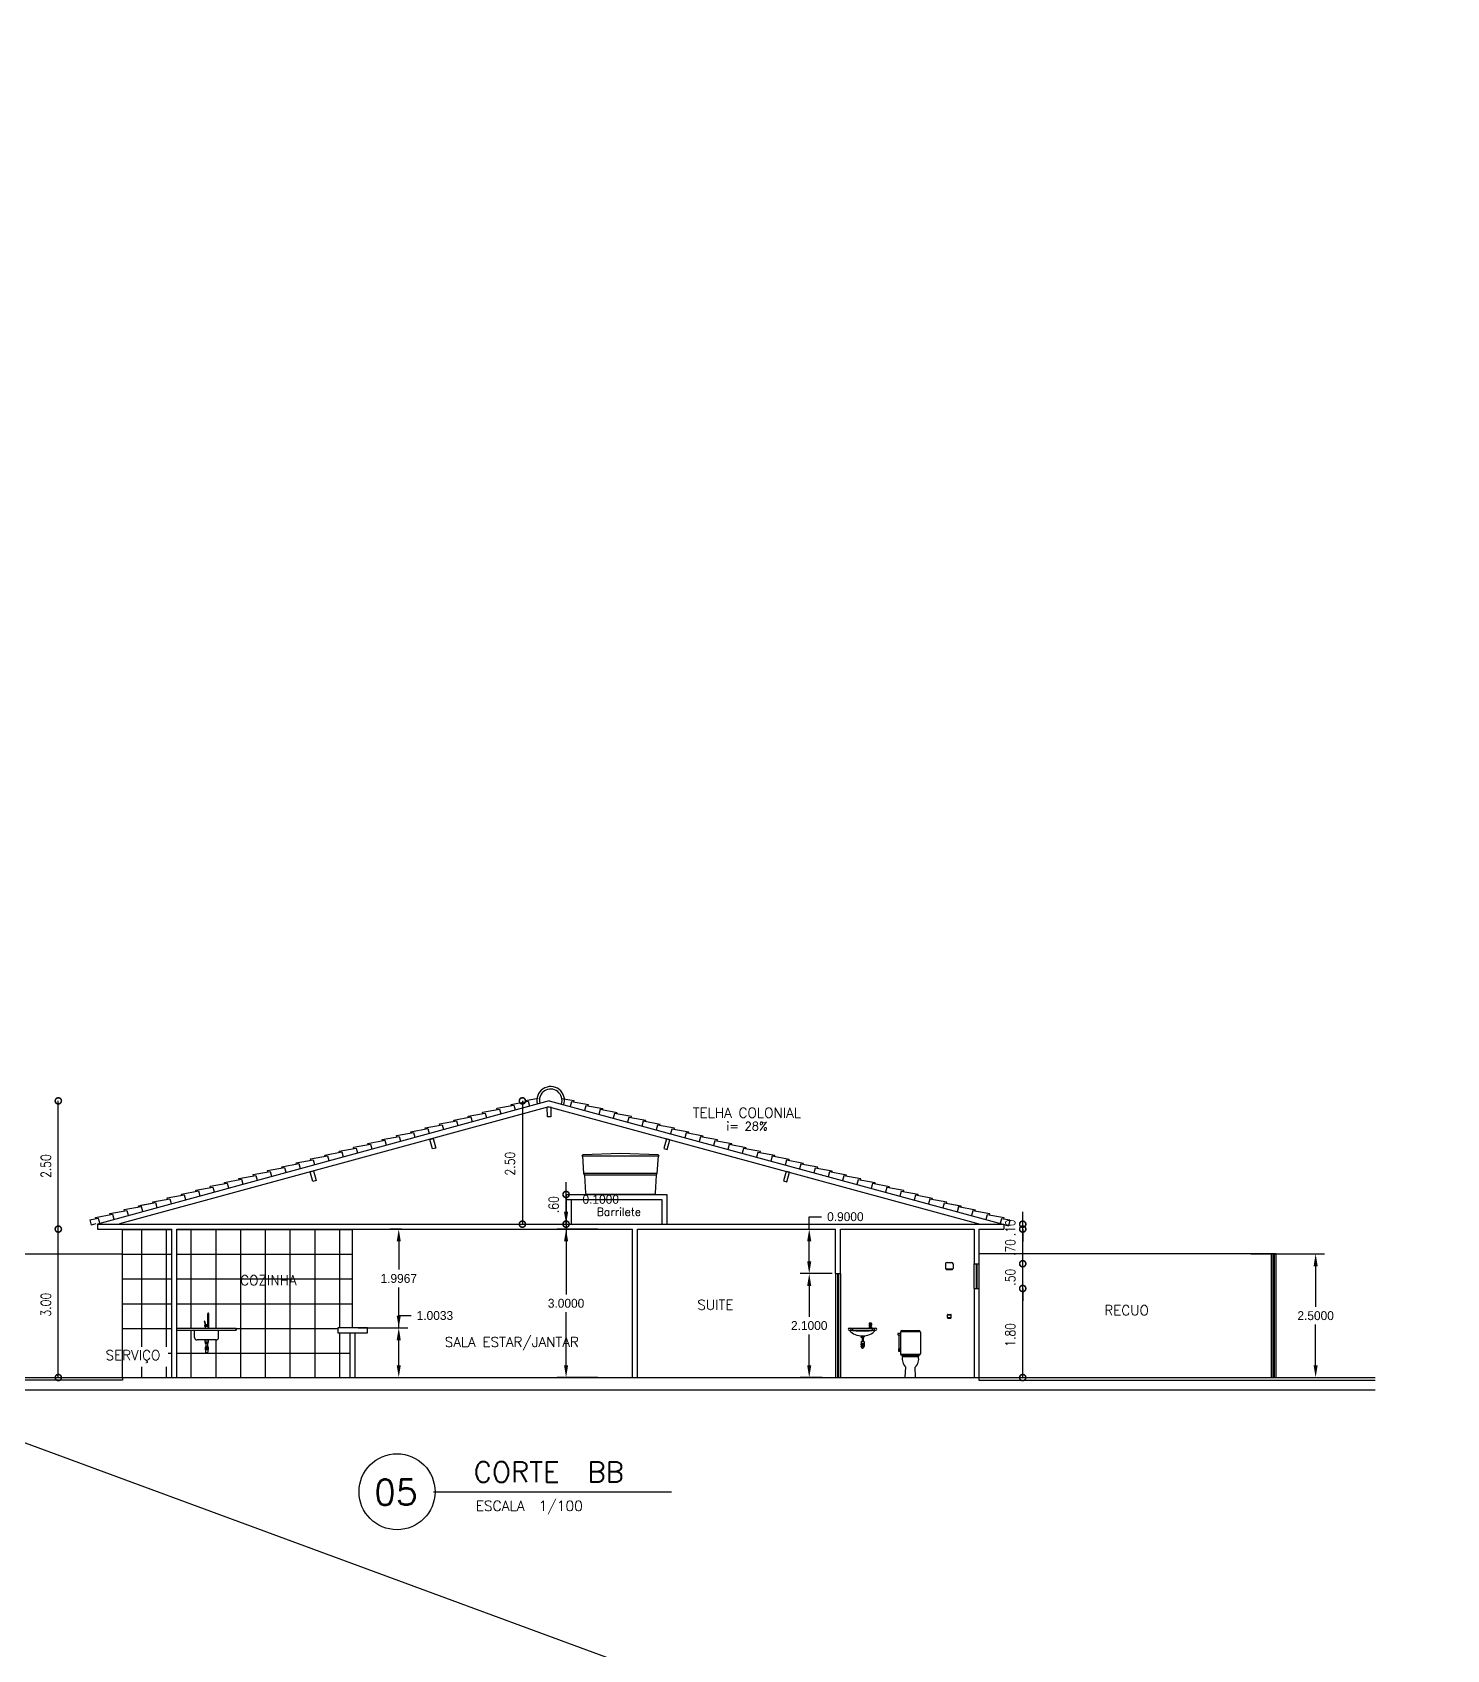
# Model space of a CAD drawing. Extents: x 1223 to 2114, y 507 to 973.
# Drawn here: x 1668.88 to 1697.44, y 701.78 to 734.46 of the extents above; entities that cross this region are included whole.
import ezdxf

# ---------------------------------------------------------------- set-up
doc = ezdxf.new("R2010")
doc.units = 0
doc.header["$MEASUREMENT"] = 0
doc.layers.get('0').update_dxf_attribs({"linetype": 'CONTINUOUS'})
doc.layers.get('DEFPOINTS').update_dxf_attribs({"linetype": 'CONTINUOUS'})
for name, color, linetype in [('BANHO_COZINHA', 7, 'CONTINUOUS'), ('CAIXA_DAGUA', 4, 'CONTINUOUS'), ('FORMATO', 4, 'CONTINUOUS'), ('JANELAS', 8, 'CONTINUOUS'), ('JANELAS_INTERNO', 2, 'CONTINUOUS'), ('PAREDE', 2, 'CONTINUOUS'), ('PAREDES', 2, 'CONTINUOUS'), ('PILARES', 5, 'CONTINUOUS'), ('REBAIXO', 8, 'CONTINUOUS')]:
    doc.layers.add(name, color=color, linetype=linetype)
doc.styles.add('PADRAO_TXT', font='romans.shx')
doc.styles.add('REG80', font='romans.shx', dxfattribs={"width": 0.8, "height": 0.2})
doc.styles.add('ROMANS', font='romans', dxfattribs={"height": 0.1})
doc.dimstyles.get("Standard").update_dxf_attribs({"dimtxt": 0.18, "dimasz": 0.18, "dimexe": 0.18, "dimexo": 0.0625, "dimgap": 0.09, "dimtad": 0, "dimtih": 1, "dimtoh": 1, "dimdec": 4, "dimzin": 0, "dimdsep": 46, "dimtxsty": 'Standard', "dimcen": 0.09, "dimadec": 0, "dimazin": 0, "dimtfac": 1, "dimtdec": 4, "dimtofl": 0, "dimtmove": 0, "dimatfit": 3, "dimfxl": 0, "dimtolj": 1, "dimtzin": 0, "dimarcsym": 0})

# ---------------------------------------------------------------- blocks, each defined once
blk = doc.blocks.new('CUBA1F')
at = {"layer": 'BANHO_COZINHA'}
for p, q in [((-0.243, 0.8), (0.242, 0.8)), ((-0.243, 0.65), (-0.243, 0.8)), ((0.242, 0.65), (0.242, 0.8)), ((0.192, 0.6), (-0.193, 0.6)), ((0.14, 0.6), (-0.14, 0.6)), ((0.14, 0.6), (-0.14, 0.6)), ((0.032, 0.6), (-0.033, 0.6)), ((0.032, 0.595), (-0.033, 0.595)), ((0.032, 0.555), (-0.033, 0.555)), ((0.03, 0.452), (-0.03, 0.452)), ((0.03, 0.439), (-0.03, 0.439)), ((0.03, 0.431), (-0.03, 0.431)), ((0.03, 0.419), (-0.03, 0.419)), ((0.03, 0.41), (-0.03, 0.41)), ((0.03, 0.397), (-0.03, 0.397)), ((0.027, 0.545), (-0.027, 0.545)), ((0.027, 0.525), (-0.027, 0.525)), ((0.025, 0.47), (-0.025, 0.47))]:
    blk.add_line(p, q, dxfattribs=at)
for points in [[(-0.033, 0.6), (-0.033, 0.555)], [(-0.03, 0.452), (-0.03, 0.439)], [(-0.03, 0.431), (-0.03, 0.419)], [(-0.03, 0.41), (-0.03, 0.397)], [(-0.027, 0.545), (-0.027, 0.525)], [(-0.025, 0.555), (-0.025, 0.545)], [(-0.025, 0.47), (-0.025, 0.452)], [(-0.025, 0.439), (-0.025, 0.431)], [(-0.025, 0.419), (-0.025, 0.41)], [(-0.025, 0.397), (-0.025, 0.355)], [(-0.018, 0.525), (-0.018, 0.47)], [(0.018, 0.525), (0.018, 0.47)], [(0.025, 0.555), (0.025, 0.545)], [(0.025, 0.47), (0.025, 0.452)], [(0.025, 0.439), (0.025, 0.431)], [(0.025, 0.419), (0.025, 0.41)], [(0.025, 0.397), (0.025, 0.355)], [(0.027, 0.545), (0.027, 0.525)], [(0.03, 0.452), (0.03, 0.439)], [(0.03, 0.431), (0.03, 0.419)], [(0.03, 0.41), (0.03, 0.397)], [(0.032, 0.6), (0.032, 0.555)]]:
    blk.add_lwpolyline(points, dxfattribs=at)
for centre, radius, start, end in [((-0.193, 0.65), 0.05, 180, 270), ((0, 0.381), 0.0362, 226.3972, 313.6028), ((0.192, 0.65), 0.05, 270, 0)]:
    blk.add_arc(centre, radius, start, end, dxfattribs=at)
blk = doc.blocks.new('CXC1000L')
at = {"layer": 'CAIXA_DAGUA'}
for p, q in [((0.737, 0.425), (-0.737, 0.425)), ((0.722, 0.39), (-0.722, 0.39))]:
    blk.add_line(p, q, dxfattribs=at)
blk.add_lwpolyline([(-0.76, 0.8), (-0.78, 0.78), (0.78, 0.78), (0.76, 0.8), (0, 0.83)], close=True, dxfattribs=at)
blk.add_lwpolyline([(0.76, 0.78), (0.737, 0.425), (0.722, 0.39), (0.7, 0.027, -0.395965), (0.671, 0), (-0.671, 0, -0.395965), (-0.7, 0.027), (-0.722, 0.39), (-0.737, 0.425), (-0.76, 0.78)], format="xyb", dxfattribs=at)
blk = doc.blocks.new('VASOCXF')
at = {"layer": 'BANHO_COZINHA'}
for p, q in [((-0.195, 0.892), (-0.248, 0.892)), ((-0.248, 0.892), (-0.248, 0.862)), ((-0.248, 0.862), (-0.195, 0.862)), ((-0.223, 0.58), (-0.223, 0.862)), ((-0.195, 0.92), (-0.195, 0.48)), ((-0.193, 0.93), (0.203, 0.93)), ((-0.165, 0.95), (0.175, 0.95)), ((0.205, 0.92), (0.205, 0.48)), ((-0.195, 0.475), (0.205, 0.475)), ((-0.165, 0.45), (-0.156, 0.45)), ((-0.156, 0.45), (0.166, 0.45)), ((-0.156, 0.428), (0.166, 0.428)), ((0.166, 0.45), (0.175, 0.45)), ((-0.099, 0.01), (-0.09, 0.21)), ((-0.089, 0), (0.1, 0)), ((0.11, 0.01), (0.1, 0.21))]:
    blk.add_line(p, q, dxfattribs=at)
blk.add_lwpolyline([(-0.206, 0.58), (-0.239, 0.58), (-0.239, 0.535), (-0.206, 0.535)], close=True, dxfattribs=at)
for centre, radius, start, end in [((-0.165, 0.92), 0.03, 90, 180), ((0.175, 0.92), 0.03, 0, 90), ((-0.165, 0.48), 0.03, 180, 270), ((-0.155, 0.439), 0.0111, 95.7268, 264.2732), ((0.07, 0.377), 0.231, 167.3181, 226.3748), ((-0.059, 0.377), 0.231, 313.6252, 12.6819), ((0.165, 0.439), 0.0111, 275.7268, 84.2732), ((0.175, 0.48), 0.03, 270, 0), ((-0.089, 0.01), 0.01, 177.2737, 270), ((0.1, 0.01), 0.01, 270, 2.7263)]:
    blk.add_arc(centre, radius, start, end, dxfattribs=at)
blk = doc.blocks.new('CHUVF')
at = {"layer": 'BANHO_COZINHA'}
for p, q in [((-0.076, 2.23), (-0.076, 2.138)), ((-0.066, 2.119), (-0.073, 2.131)), ((-0.066, 2.128), (0.066, 2.128)), ((-0.066, 2.119), (0.066, 2.119)), ((-0.046, 2.26), (0.046, 2.26)), ((0.066, 2.119), (0.073, 2.131)), ((0.076, 2.23), (0.076, 2.138)), ((-0.039, 1.145), (-0.039, 1.197)), ((-0.039, 1.197), (0.039, 1.197)), ((-0.039, 1.145), (0.039, 1.145)), ((-0.029, 1.207), (0.029, 1.207)), ((-0.029, 1.135), (0.029, 1.135)), ((0.039, 1.145), (0.039, 1.197))]:
    blk.add_line(p, q, dxfattribs=at)
for centre, radius, start, end in [((-0.046, 2.23), 0.03, 90, 180), ((-0.066, 2.138), 0.01, 180, 270), ((0.046, 2.23), 0.03, 0, 90), ((0.066, 2.138), 0.01, 270, 0), ((-0.029, 1.197), 0.01, 90, 180), ((-0.029, 1.145), 0.01, 180, 270), ((0.029, 1.197), 0.01, 0, 90), ((0.029, 1.145), 0.01, 270, 360)]:
    blk.add_arc(centre, radius, start, end, dxfattribs=at)
blk = doc.blocks.new('LAVAT2F')
at = {"layer": 'BANHO_COZINHA'}
for p, q in [((-0.266, 0.8), (0.266, 0.8)), ((-0.266, 0.756), (0.266, 0.756)), ((-0.235, 0.8), (-0.235, 0.756)), ((-0.198, 0.8), (-0.198, 0.756)), ((0.136, 0.891), (0.136, 0.857)), ((0.186, 0.886), (0.136, 0.886)), ((0.186, 0.884), (0.136, 0.884)), ((0.136, 0.822), (0.136, 0.806)), ((0.186, 0.806), (0.136, 0.806)), ((0.143, 0.821), (0.154, 0.877)), ((0.179, 0.821), (0.143, 0.821)), ((0.177, 0.9), (0.145, 0.9)), ((0.148, 0.848), (0.145, 0.848)), ((0.145, 0.831), (0.145, 0.831)), ((0.15, 0.8), (0.15, 0.806)), ((0.154, 0.877), (0.167, 0.877)), ((0.179, 0.821), (0.167, 0.877)), ((0.17, 0.8), (0.17, 0.806)), ((0.177, 0.848), (0.173, 0.848)), ((0.177, 0.831), (0.177, 0.831)), ((0.186, 0.891), (0.186, 0.857)), ((0.186, 0.822), (0.186, 0.806)), ((0.198, 0.8), (0.198, 0.756)), ((0.235, 0.8), (0.235, 0.756)), ((-0.034, 0.641), (-0.034, 0.621)), ((-0.034, 0.624), (0.038, 0.624)), ((-0.034, 0.621), (-0.014, 0.601)), ((-0.034, 0.621), (0.038, 0.621)), ((-0.03, 0.491), (0.034, 0.491)), ((-0.03, 0.491), (-0.03, 0.486)), ((-0.03, 0.486), (0.034, 0.486)), ((-0.03, 0.479), (0.034, 0.479)), ((-0.03, 0.479), (-0.03, 0.474)), ((-0.03, 0.474), (0.034, 0.474)), ((-0.03, 0.466), (0.034, 0.466)), ((-0.03, 0.466), (-0.03, 0.461)), ((-0.03, 0.461), (0.034, 0.461)), ((-0.03, 0.436), (0.034, 0.436)), ((-0.03, 0.436), (-0.03, 0.431)), ((-0.03, 0.431), (0.034, 0.431)), ((-0.028, 0.531), (0.032, 0.531)), ((-0.028, 0.531), (-0.028, 0.491)), ((-0.028, 0.486), (-0.028, 0.479)), ((-0.028, 0.474), (-0.028, 0.466)), ((-0.028, 0.461), (-0.028, 0.436)), ((-0.028, 0.431), (-0.028, 0.426)), ((-0.023, 0.621), (0.027, 0.621)), ((-0.014, 0.601), (0.018, 0.601)), ((-0.008, 0.601), (-0.008, 0.531)), ((0.012, 0.601), (0.012, 0.531)), ((0.018, 0.601), (0.038, 0.621)), ((0.032, 0.531), (0.032, 0.491)), ((0.032, 0.486), (0.032, 0.479)), ((0.032, 0.474), (0.032, 0.466)), ((0.032, 0.461), (0.032, 0.436)), ((0.032, 0.431), (0.032, 0.426)), ((0.034, 0.491), (0.034, 0.486)), ((0.034, 0.479), (0.034, 0.474)), ((0.034, 0.466), (0.034, 0.461)), ((0.034, 0.436), (0.034, 0.431)), ((0.038, 0.641), (0.038, 0.621))]:
    blk.add_line(p, q, dxfattribs=at)
for centre, radius, start, end in [((-0.266, 0.778), 0.0221, 90, 270), ((0, 1.005), 0.365, 223.0946, 316.9054), ((0, 3.752), 3.009, 264.9215, 275.0785), ((0.145, 0.891), 0.009, 90, 180), ((0.145, 0.857), 0.009, 180, 270), ((0.145, 0.822), 0.009, 90, 180), ((0.161, 0.873), 0.00817, 32.9909, 147.0091), ((0.177, 0.891), 0.009, 0, 90), ((0.177, 0.857), 0.009, 270, 0), ((0.177, 0.822), 0.009, 0, 90), ((0.266, 0.778), 0.0221, 270, 90), ((0.002, 0.426), 0.03, 180, 0)]:
    blk.add_arc(centre, radius, start, end, dxfattribs=at)
blk = doc.blocks.new('*X210')
at = {"color": 0}
for p, q in [((1671.697, 710.263), (1670.697, 710.263)), ((1671.088, 707.896), (1671.088, 710.277)), ((1671.588, 707.896), (1671.588, 710.277)), ((1675.347, 710.263), (1671.797, 710.263)), ((1672.088, 708.277), (1672.088, 710.277)), ((1672.588, 708.277), (1672.588, 710.277)), ((1673.088, 707.277), (1673.088, 710.277)), ((1673.588, 707.277), (1673.588, 710.277)), ((1674.088, 707.277), (1674.088, 710.277)), ((1674.588, 707.277), (1674.588, 710.277)), ((1675.088, 708.28), (1675.088, 710.277)), ((1671.697, 709.763), (1670.697, 709.763)), ((1675.347, 709.763), (1671.797, 709.763)), ((1671.697, 709.263), (1670.697, 709.263)), ((1675.347, 709.263), (1671.797, 709.263)), ((1671.697, 708.763), (1670.697, 708.763)), ((1675.347, 708.763), (1671.797, 708.763)), ((1671.697, 708.263), (1670.697, 708.263)), ((1672.088, 707.277), (1672.088, 708.238)), ((1675.047, 708.263), (1672.997, 708.263)), ((1672.588, 707.277), (1672.588, 708.038)), ((1675.088, 707.277), (1675.088, 708.18)), ((1671.697, 707.763), (1671.624, 707.763)), ((1675.297, 707.763), (1671.797, 707.763)), ((1671.088, 707.277), (1671.088, 707.496)), ((1671.588, 707.277), (1671.588, 707.496))]:
    blk.add_line(p, q, dxfattribs=at)
blk = doc.blocks.new('*D599')
at = {"layer": 'DEFPOINTS', "color": 0, "transparency": 16777216}
for p in [(1693.425, 709.777), (1694.796, 709.777), (1693.425, 707.277)]:
    blk.add_point(p, dxfattribs=at)
at = {"layer": 'PAREDE', "color": 0, "lineweight": -2, "transparency": 16777216}
for p, q in [((1693.488, 709.777), (1694.976, 709.777)), ((1693.488, 707.277), (1694.976, 707.277))]:
    blk.add_line(p, q, dxfattribs=at)
at = {"layer": 'PAREDE', "color": 7, "lineweight": -2, "transparency": 16777216}
for p, q in [((1694.796, 709.527), (1694.796, 708.707)), ((1694.796, 707.527), (1694.796, 708.347))]:
    blk.add_line(p, q, dxfattribs=at)
at = {"layer": 'PAREDE', "color": 7, "transparency": 16777216}
for points in [[(1694.755, 709.527), (1694.838, 709.527), (1694.796, 709.777)], [(1694.755, 707.527), (1694.838, 707.527), (1694.796, 707.277)]]:
    blk.add_solid(points, dxfattribs=at)
at = {"layer": 'PAREDE', "color": 0, "transparency": 16777216, "insert": (1694.796, 708.527), "char_height": 0.18, "attachment_point": 5}
blk.add_mtext('\\A1;2.5000', dxfattribs=at)
blk = doc.blocks.new('*D600')
at = {"layer": 'DEFPOINTS', "color": 0, "transparency": 16777216}
for p in [(1684.568, 709.377), (1685.097, 709.377), (1684.895, 707.277)]:
    blk.add_point(p, dxfattribs=at)
at = {"layer": 'PAREDE', "color": 0, "lineweight": -2, "transparency": 16777216}
for p, q in [((1685.034, 709.377), (1684.388, 709.377)), ((1684.832, 707.277), (1684.388, 707.277))]:
    blk.add_line(p, q, dxfattribs=at)
at = {"layer": 'PAREDE', "color": 7, "lineweight": -2, "transparency": 16777216}
for p, q in [((1684.568, 709.127), (1684.568, 708.507)), ((1684.568, 707.527), (1684.568, 708.147))]:
    blk.add_line(p, q, dxfattribs=at)
at = {"layer": 'PAREDE', "color": 7, "transparency": 16777216}
for points in [[(1684.526, 709.127), (1684.61, 709.127), (1684.568, 709.377)], [(1684.526, 707.527), (1684.61, 707.527), (1684.568, 707.277)]]:
    blk.add_solid(points, dxfattribs=at)
at = {"layer": 'PAREDE', "color": 0, "transparency": 16777216, "insert": (1684.568, 708.327), "char_height": 0.18, "attachment_point": 5}
blk.add_mtext('\\A1;2.1000', dxfattribs=at)
blk = doc.blocks.new('*D601')
at = {"layer": 'DEFPOINTS', "color": 0, "transparency": 16777216}
for p in [(1684.358, 710.277), (1684.568, 710.277), (1685.097, 709.377)]:
    blk.add_point(p, dxfattribs=at)
at = {"layer": 'PAREDE', "color": 7, "lineweight": -2, "transparency": 16777216}
for p, q in [((1684.568, 710.277), (1684.568, 710.527)), ((1684.568, 710.527), (1684.818, 710.527)), ((1684.568, 709.627), (1684.568, 710.027))]:
    blk.add_line(p, q, dxfattribs=at)
at = {"layer": 'PAREDE', "color": 0, "lineweight": -2, "transparency": 16777216}
for p, q in [((1684.42, 710.277), (1684.748, 710.277)), ((1685.034, 709.377), (1684.388, 709.377))]:
    blk.add_line(p, q, dxfattribs=at)
at = {"layer": 'PAREDE', "color": 7, "transparency": 16777216}
for points in [[(1684.526, 710.027), (1684.61, 710.027), (1684.568, 710.277)], [(1684.526, 709.627), (1684.61, 709.627), (1684.568, 709.377)]]:
    blk.add_solid(points, dxfattribs=at)
at = {"layer": 'PAREDE', "color": 0, "transparency": 16777216, "insert": (1685.298, 710.527), "char_height": 0.18, "attachment_point": 5}
blk.add_mtext('\\A1;0.9000', dxfattribs=at)
blk = doc.blocks.new('*D602')
at = {"layer": 'DEFPOINTS', "color": 0, "transparency": 16777216}
for p in [(1679.657, 710.277), (1680.363, 710.277), (1680.363, 707.277)]:
    blk.add_point(p, dxfattribs=at)
at = {"layer": 'PAREDE', "color": 0, "lineweight": -2, "transparency": 16777216}
for p, q in [((1680.301, 710.277), (1679.477, 710.277)), ((1680.301, 707.277), (1679.477, 707.277))]:
    blk.add_line(p, q, dxfattribs=at)
at = {"layer": 'PAREDE', "color": 7, "lineweight": -2, "transparency": 16777216}
for p, q in [((1679.657, 710.027), (1679.657, 708.957)), ((1679.657, 707.527), (1679.657, 708.597))]:
    blk.add_line(p, q, dxfattribs=at)
at = {"layer": 'PAREDE', "color": 7, "transparency": 16777216}
for points in [[(1679.616, 710.027), (1679.699, 710.027), (1679.657, 710.277)], [(1679.616, 707.527), (1679.699, 707.527), (1679.657, 707.277)]]:
    blk.add_solid(points, dxfattribs=at)
at = {"layer": 'PAREDE', "color": 0, "transparency": 16777216, "insert": (1679.657, 708.777), "char_height": 0.18, "attachment_point": 5}
blk.add_mtext('\\A1;3.0000', dxfattribs=at)
blk = doc.blocks.new('*D603')
at = {"layer": 'DEFPOINTS', "color": 0, "transparency": 16777216}
for p in [(1679.114, 710.377), (1679.657, 710.377), (1680.363, 710.277)]:
    blk.add_point(p, dxfattribs=at)
at = {"layer": 'PAREDE', "color": 7, "lineweight": -2, "transparency": 16777216}
for p, q in [((1679.657, 710.627), (1679.657, 710.877)), ((1679.657, 710.877), (1679.907, 710.877)), ((1679.657, 710.027), (1679.657, 709.777))]:
    blk.add_line(p, q, dxfattribs=at)
at = {"layer": 'PAREDE', "color": 0, "lineweight": -2, "transparency": 16777216}
for p, q in [((1679.176, 710.377), (1679.837, 710.377)), ((1680.301, 710.277), (1679.477, 710.277))]:
    blk.add_line(p, q, dxfattribs=at)
at = {"layer": 'PAREDE', "color": 7, "transparency": 16777216}
for points in [[(1679.616, 710.627), (1679.699, 710.627), (1679.657, 710.377)], [(1679.616, 710.027), (1679.699, 710.027), (1679.657, 710.277)]]:
    blk.add_solid(points, dxfattribs=at)
at = {"layer": 'PAREDE', "color": 0, "transparency": 16777216, "insert": (1680.357, 710.877), "char_height": 0.18, "attachment_point": 5}
blk.add_mtext('\\A1;0.1000', dxfattribs=at)
blk = doc.blocks.new('_DOTSMALL')
at = {"color": 0, "linetype": 'ByBlock', "const_width": 0.5}
blk.add_lwpolyline([(-0.0625, 0, 1), (0.0625, 0, 1)], format="xyb", close=True, dxfattribs=at)
blk = doc.blocks.new('*U211')
at = {"color": 3, "style": 'REG80', "width": 0.8}
blk.add_text('.60', height=0.2, rotation=90, dxfattribs=at).set_placement((1679.507, 710.6))
blk = doc.blocks.new('*D604')
at = {"layer": 'DEFPOINTS', "color": 0, "transparency": 16777216}
for p in [(1675.397, 708.28), (1676.278, 708.28), (1675.397, 707.277)]:
    blk.add_point(p, dxfattribs=at)
at = {"layer": 'PAREDE', "color": 0, "lineweight": -2, "transparency": 16777216}
for p, q in [((1675.459, 708.28), (1676.458, 708.28)), ((1675.459, 707.277), (1676.458, 707.277))]:
    blk.add_line(p, q, dxfattribs=at)
at = {"layer": 'PAREDE', "color": 7, "lineweight": -2, "transparency": 16777216}
for p, q in [((1676.278, 708.28), (1676.278, 708.53)), ((1676.278, 708.53), (1676.528, 708.53)), ((1676.278, 707.527), (1676.278, 708.03))]:
    blk.add_line(p, q, dxfattribs=at)
at = {"layer": 'PAREDE', "color": 7, "transparency": 16777216}
for points in [[(1676.236, 708.03), (1676.319, 708.03), (1676.278, 708.28)], [(1676.236, 707.527), (1676.319, 707.527), (1676.278, 707.277)]]:
    blk.add_solid(points, dxfattribs=at)
at = {"layer": 'PAREDE', "color": 0, "transparency": 16777216, "insert": (1677.008, 708.53), "char_height": 0.18, "attachment_point": 5}
blk.add_mtext('\\A1;1.0033', dxfattribs=at)
blk = doc.blocks.new('*D605')
at = {"layer": 'DEFPOINTS', "color": 0, "transparency": 16777216}
for p in [(1676.278, 710.277), (1676.397, 710.277), (1675.397, 708.28)]:
    blk.add_point(p, dxfattribs=at)
at = {"layer": 'PAREDE', "color": 0, "lineweight": -2, "transparency": 16777216}
for p, q in [((1676.334, 710.277), (1676.098, 710.277)), ((1675.459, 708.28), (1676.458, 708.28))]:
    blk.add_line(p, q, dxfattribs=at)
at = {"layer": 'PAREDE', "color": 7, "lineweight": -2, "transparency": 16777216}
for p, q in [((1676.278, 710.027), (1676.278, 709.459)), ((1676.278, 708.53), (1676.278, 709.099))]:
    blk.add_line(p, q, dxfattribs=at)
at = {"layer": 'PAREDE', "color": 7, "transparency": 16777216}
for points in [[(1676.236, 710.027), (1676.319, 710.027), (1676.278, 710.277)], [(1676.236, 708.53), (1676.319, 708.53), (1676.278, 708.28)]]:
    blk.add_solid(points, dxfattribs=at)
at = {"layer": 'PAREDE', "color": 0, "transparency": 16777216, "insert": (1676.278, 709.279), "char_height": 0.18, "attachment_point": 5}
blk.add_mtext('\\A1;1.9967', dxfattribs=at)
blk = doc.blocks.new('*U75')
at = {"color": 3, "style": 'REG80', "width": 0.8}
blk.add_text('3.00', height=0.2, rotation=90, dxfattribs=at).set_placement((1669.252, 708.51))
blk = doc.blocks.new('*D74')
at = {"transparency": 16777216}
blk.add_line((1669.402, 707.277), (1669.402, 710.277), dxfattribs=at)
at = {"layer": 'DEFPOINTS', "color": 0, "transparency": 16777216}
for p in [(1669.402, 710.277), (1671.697, 710.277), (1671.697, 707.277)]:
    blk.add_point(p, dxfattribs=at)
at = {"transparency": 16777216, "xscale": 0.25, "yscale": 0.25, "zscale": 0.25}
for p, rotation in [((1669.402, 710.277), 90), ((1669.402, 707.277), 270)]:
    blk.add_blockref('_DOTSMALL', p, dxfattribs=dict(at, rotation=rotation))
at = {"layer": 'PILARES', "transparency": 16777216}
blk.add_blockref('*U75', (0, 0), dxfattribs=at)
blk = doc.blocks.new('*U81')
at = {"color": 3, "style": 'REG80', "width": 0.8}
blk.add_text('1.80', height=0.2, rotation=90, dxfattribs=at).set_placement((1688.73, 707.899))
blk = doc.blocks.new('*D80')
at = {"transparency": 16777216}
blk.add_line((1688.88, 707.277), (1688.88, 709.077), dxfattribs=at)
at = {"layer": 'DEFPOINTS', "color": 0, "transparency": 16777216}
for p in [(1687.997, 709.077), (1688.88, 709.077), (1687.997, 707.277)]:
    blk.add_point(p, dxfattribs=at)
at = {"transparency": 16777216, "xscale": 0.25, "yscale": 0.25, "zscale": 0.25}
for p, rotation in [((1688.88, 709.077), 90), ((1688.88, 707.277), 270)]:
    blk.add_blockref('_DOTSMALL', p, dxfattribs=dict(at, rotation=rotation))
at = {"layer": 'PILARES', "transparency": 16777216}
blk.add_blockref('*U81', (0, 0), dxfattribs=at)
blk = doc.blocks.new('*U83')
at = {"color": 3, "style": 'REG80', "width": 0.8}
blk.add_text('.50', height=0.2, rotation=90, dxfattribs=at).set_placement((1688.73, 709.133))
blk = doc.blocks.new('*D82')
at = {"transparency": 16777216}
for p, q in [((1688.88, 709.577), (1688.88, 709.827)), ((1688.88, 709.077), (1688.88, 709.577)), ((1688.88, 709.077), (1688.88, 708.827))]:
    blk.add_line(p, q, dxfattribs=at)
at = {"layer": 'DEFPOINTS', "color": 0, "transparency": 16777216}
for p in [(1687.997, 709.577), (1688.88, 709.577), (1687.997, 709.077)]:
    blk.add_point(p, dxfattribs=at)
at = {"transparency": 16777216, "xscale": 0.25, "yscale": 0.25, "zscale": 0.25}
for p, rotation in [((1688.88, 709.577), 270), ((1688.88, 709.077), 90)]:
    blk.add_blockref('_DOTSMALL', p, dxfattribs=dict(at, rotation=rotation))
at = {"layer": 'PILARES', "transparency": 16777216}
blk.add_blockref('*U83', (0, 0), dxfattribs=at)
blk = doc.blocks.new('*U85')
at = {"color": 3, "style": 'REG80', "width": 0.8}
blk.add_text('.70', height=0.2, rotation=90, dxfattribs=at).set_placement((1688.73, 709.733))
blk = doc.blocks.new('*D84')
at = {"transparency": 16777216}
blk.add_line((1688.88, 709.577), (1688.88, 710.277), dxfattribs=at)
at = {"layer": 'DEFPOINTS', "color": 0, "transparency": 16777216}
for p in [(1687.997, 710.277), (1688.88, 710.277), (1687.997, 709.577)]:
    blk.add_point(p, dxfattribs=at)
at = {"transparency": 16777216, "xscale": 0.25, "yscale": 0.25, "zscale": 0.25}
for p, rotation in [((1688.88, 710.277), 90), ((1688.88, 709.577), 270)]:
    blk.add_blockref('_DOTSMALL', p, dxfattribs=dict(at, rotation=rotation))
at = {"layer": 'PILARES', "transparency": 16777216}
blk.add_blockref('*U85', (0, 0), dxfattribs=at)
blk = doc.blocks.new('*U87')
at = {"color": 3, "style": 'REG80', "width": 0.8}
blk.add_text('.10', height=0.2, rotation=90, dxfattribs=at).set_placement((1688.73, 710.132))
blk = doc.blocks.new('*D86')
at = {"transparency": 16777216}
for p, q in [((1688.88, 710.376), (1688.88, 710.626)), ((1688.88, 710.277), (1688.88, 710.376)), ((1688.88, 710.277), (1688.88, 710.027))]:
    blk.add_line(p, q, dxfattribs=at)
at = {"layer": 'DEFPOINTS', "color": 0, "transparency": 16777216}
for p in [(1687.997, 710.277), (1688.023, 710.376), (1688.88, 710.376)]:
    blk.add_point(p, dxfattribs=at)
at = {"transparency": 16777216, "xscale": 0.25, "yscale": 0.25, "zscale": 0.25}
for p, rotation in [((1688.88, 710.376), 270), ((1688.88, 710.277), 90)]:
    blk.add_blockref('_DOTSMALL', p, dxfattribs=dict(at, rotation=rotation))
at = {"layer": 'PILARES', "transparency": 16777216}
blk.add_blockref('*U87', (0, 0), dxfattribs=at)

msp = doc.modelspace()

# ---------------------------------------------------------------- linework, layer by layer
msp.add_line((1669.40183, 710.2771), (1669.40183, 712.86844))
at = {"color": 7, "linetype": 'ByBlock'}
for p, q in [((1678.77493, 712.86844), (1678.77493, 710.3771)), ((1679.65728, 710.9771), (1679.65728, 711.2271)), ((1679.65728, 710.3771), (1679.65728, 710.9771)), ((1679.65728, 710.3771), (1679.65728, 710.1271))]:
    msp.add_line(p, q, dxfattribs=at)
at = {"layer": 'BANHO_COZINHA'}
for p, q in [((1672.41902, 708.33263), (1672.41902, 708.56735)), ((1672.42129, 708.51756), (1672.42129, 708.56735)), ((1672.43933, 708.51756), (1672.43933, 708.56735)), ((1672.44161, 708.2771), (1672.44161, 708.56735)), ((1671.79668, 708.2771), (1672.99668, 708.2771)), ((1671.79668, 708.23775), (1671.79668, 708.2771)), ((1671.79668, 708.23775), (1672.99668, 708.23775)), ((1672.37175, 708.33263), (1672.35344, 708.4096)), ((1672.38277, 708.33263), (1672.36387, 708.41208)), ((1672.41902, 708.51509), (1672.44161, 708.51509)), ((1672.42129, 708.51756), (1672.43933, 708.51756)), ((1672.99668, 708.23775), (1672.99668, 708.2771)), ((1672.99668, 708.2771), (1672.99668, 708.23775))]:
    msp.add_line(p, q, dxfattribs=at)
for points in [[(1672.43061, 708.30856), (1672.36215, 708.30856), (1672.36215, 708.33263), (1672.43061, 708.33263)], [(1672.43085, 708.30856), (1672.36239, 708.30856), (1672.36239, 708.33263), (1672.43085, 708.33263)], [(1672.41023, 708.33263), (1672.38252, 708.33263), (1672.38252, 708.34816), (1672.41023, 708.34816)], [(1672.41048, 708.33263), (1672.38277, 708.33263), (1672.38277, 708.34816), (1672.41048, 708.34816)]]:
    msp.add_lwpolyline(points, close=True, dxfattribs=at)
for points in [[(1672.42586, 708.2771), (1672.42586, 708.30856), (1672.36881, 708.30856), (1672.36881, 708.2771)], [(1672.4261, 708.2771), (1672.4261, 708.30856), (1672.36905, 708.30856), (1672.36905, 708.2771)]]:
    msp.add_lwpolyline(points, dxfattribs=at)
for centre, radius, start, end in [((1672.43032, 708.56735), 0.01129, 0, 180), ((1672.43032, 708.56735), 0.00883, 0, 180), ((1672.35865, 708.41084), 0.00536, 13.379466, 193.379466)]:
    msp.add_arc(centre, radius, start, end, dxfattribs=at)
at = {"layer": 'DEFPOINTS', "color": 0, "linetype": 'ByBlock'}
for p in [(1679.31496, 712.86844), (1679.65728, 710.9771), (1679.65728, 710.9771), (1681.59272, 710.8771), (1681.59272, 710.8771), (1681.69272, 710.9771), (1678.77493, 710.3771), (1679.11363, 710.3771), (1679.11363, 710.3771)]:
    msp.add_point(p, dxfattribs=at)
at = {"layer": 'FORMATO'}
for p, q in [((1693.99668, 709.7771), (1693.89668, 709.7771)), ((1693.89668, 709.7771), (1693.89668, 707.2771)), ((1693.93668, 707.2771), (1693.93668, 709.7771)), ((1693.95668, 709.7771), (1693.95668, 707.2771)), ((1693.99668, 707.2771), (1693.99668, 709.7771))]:
    msp.add_line(p, q, dxfattribs=at)
at = {"layer": 'JANELAS'}
for p, q in [((1670.69668, 707.2771), (1670.69668, 710.2771)), ((1665.38668, 709.7771), (1670.69668, 709.7771)), ((1693.89668, 709.7771), (1687.99668, 709.7771)), ((1670.69668, 707.2771), (1670.69668, 707.2771)), ((1670.69668, 707.2771), (1670.69668, 707.2271)), ((1670.69668, 707.2271), (1664.0837, 707.2271)), ((1676.98117, 704.96891), (1681.78315, 704.96891))]:
    msp.add_line(p, q, dxfattribs=at)
msp.add_circle((1676.2427, 704.96891), 0.76764, dxfattribs=at)
at = {"layer": 'JANELAS_INTERNO'}
msp.add_line((2078.31556, 554.87816), (1591.45014, 734.46081), dxfattribs=at)
at = {"layer": 'PAREDE'}
for p, q in [((1670.19668, 710.3771), (1688.49668, 710.3771)), ((1670.19668, 710.3771), (1670.19668, 710.2771)), ((1670.19668, 710.2771), (1671.69668, 710.2771)), ((1671.69668, 707.2771), (1671.69668, 710.2771)), ((1671.79668, 707.2771), (1671.79668, 710.2771)), ((1671.79668, 710.2771), (1680.99668, 710.2771)), ((1680.99668, 707.2771), (1680.99668, 710.2771)), ((1681.09668, 707.2771), (1681.09668, 710.2771)), ((1681.09668, 710.2771), (1685.09668, 710.2771)), ((1685.09668, 709.3771), (1685.09668, 710.2771)), ((1685.19668, 709.3771), (1685.19668, 710.2771)), ((1685.19668, 710.2771), (1687.89668, 710.2771)), ((1687.89668, 710.2771), (1687.89668, 709.5771)), ((1687.99668, 710.2771), (1687.99668, 709.5771)), ((1687.99668, 710.2771), (1688.49668, 710.2771)), ((1688.49668, 710.3771), (1688.49668, 710.2771)), ((1687.89668, 709.5771), (1687.99668, 709.5771)), ((1685.09668, 709.3771), (1685.19668, 709.3771)), ((1687.89668, 709.0771), (1687.99668, 709.0771)), ((1687.89668, 709.0771), (1687.89668, 707.2771)), ((1687.99668, 709.0771), (1687.99668, 707.2771)), ((1667.59668, 707.2771), (1691.09668, 707.2771)), ((1691.09668, 707.2771), (1695.99668, 707.2771)), ((1667.59668, 707.0271), (1691.09668, 707.0271)), ((1691.09668, 707.0271), (1695.99668, 707.0271))]:
    msp.add_line(p, q, dxfattribs=at)
at = {"layer": 'REBAIXO'}
for p, q in [((1679.31496, 712.86844), (1670.19668, 710.3771)), ((1678.54807, 712.79648), (1678.89368, 712.85939)), ((1678.83756, 712.87522), (1679.09098, 712.92134)), ((1678.84431, 712.8504), (1678.83756, 712.87522)), ((1678.89368, 712.85939), (1678.91992, 712.7629)), ((1679.31496, 712.86844), (1688.47508, 710.3771)), ((1679.82016, 712.86576), (1679.56674, 712.91189)), ((1679.76404, 712.84993), (1679.7378, 712.75344)), ((1680.10965, 712.78703), (1679.76404, 712.84993)), ((1679.81341, 712.84095), (1679.82016, 712.86576)), ((1679.31147, 712.74503), (1670.63989, 710.38656)), ((1677.39014, 712.48155), (1677.73574, 712.54446)), ((1677.39689, 712.45674), (1677.39014, 712.48155)), ((1677.67962, 712.56029), (1678.02523, 712.62319)), ((1677.68637, 712.53547), (1677.67962, 712.56029)), ((1677.73574, 712.54446), (1677.76199, 712.44796)), ((1677.96911, 712.63902), (1678.31471, 712.70193)), ((1677.97585, 712.61421), (1677.96911, 712.63902)), ((1678.02523, 712.62319), (1678.05147, 712.5267)), ((1678.25859, 712.71775), (1678.60419, 712.78066)), ((1678.26534, 712.69294), (1678.25859, 712.71775)), ((1678.31471, 712.70193), (1678.34095, 712.60543)), ((1678.31471, 712.70193), (1678.34095, 712.60543)), ((1678.55482, 712.77167), (1678.54807, 712.79648)), ((1678.60419, 712.78066), (1678.63044, 712.68416)), ((1679.31147, 712.74503), (1688.01783, 710.3771)), ((1680.05353, 712.7712), (1680.02728, 712.67471)), ((1680.39913, 712.70829), (1680.05353, 712.7712)), ((1680.1029, 712.76221), (1680.10965, 712.78703)), ((1680.34301, 712.69247), (1680.31677, 712.59597)), ((1680.34301, 712.69247), (1680.31677, 712.59597)), ((1680.68862, 712.62956), (1680.34301, 712.69247)), ((1680.39238, 712.68348), (1680.39913, 712.70829)), ((1680.63249, 712.61373), (1680.60625, 712.51724)), ((1680.9781, 712.55083), (1680.63249, 712.61373)), ((1680.68187, 712.60475), (1680.68862, 712.62956)), ((1680.92198, 712.535), (1680.89573, 712.43851)), ((1681.26758, 712.47209), (1680.92198, 712.535)), ((1680.97135, 712.52601), (1680.9781, 712.55083)), ((1681.26084, 712.44728), (1681.26758, 712.47209)), ((1675.94272, 712.08789), (1676.28832, 712.15079)), ((1676.2322, 712.16662), (1676.5778, 712.22953)), ((1676.23895, 712.14181), (1676.2322, 712.16662)), ((1676.28832, 712.15079), (1676.31456, 712.0543)), ((1676.28832, 712.15079), (1676.31456, 712.0543)), ((1676.52168, 712.24535), (1676.86729, 712.30826)), ((1676.52843, 712.22054), (1676.52168, 712.24535)), ((1676.5778, 712.22953), (1676.60405, 712.13303)), ((1676.5778, 712.22953), (1676.60405, 712.13303)), ((1676.81117, 712.32409), (1677.15677, 712.38699)), ((1676.81792, 712.29927), (1676.81117, 712.32409)), ((1676.86729, 712.30826), (1676.89353, 712.21177)), ((1677.10065, 712.40282), (1677.44626, 712.46573)), ((1677.1074, 712.37801), (1677.10065, 712.40282)), ((1677.15677, 712.38699), (1677.18302, 712.2905)), ((1677.44626, 712.46573), (1677.4725, 712.36923)), ((1681.21146, 712.45627), (1681.18522, 712.35977)), ((1681.55707, 712.39336), (1681.21146, 712.45627)), ((1681.50095, 712.37754), (1681.4747, 712.28104)), ((1681.84655, 712.31463), (1681.50095, 712.37754)), ((1681.55032, 712.36855), (1681.55707, 712.39336)), ((1681.79043, 712.2988), (1681.76419, 712.20231)), ((1682.13604, 712.2359), (1681.79043, 712.2988)), ((1681.8398, 712.28982), (1681.84655, 712.31463)), ((1682.07992, 712.22007), (1682.05367, 712.12357)), ((1682.07992, 712.22007), (1682.05367, 712.12357)), ((1682.42552, 712.15716), (1682.07992, 712.22007)), ((1682.12929, 712.21108), (1682.13604, 712.2359)), ((1682.41877, 712.13235), (1682.42552, 712.15716)), ((1674.78478, 711.77296), (1675.13038, 711.83586)), ((1675.07426, 711.85169), (1675.41987, 711.9146)), ((1675.08101, 711.82688), (1675.07426, 711.85169)), ((1675.13038, 711.83586), (1675.15663, 711.73937)), ((1675.36375, 711.93042), (1675.70935, 711.99333)), ((1675.3705, 711.90561), (1675.36375, 711.93042)), ((1675.41987, 711.9146), (1675.44611, 711.8181)), ((1675.65323, 712.00916), (1675.99884, 712.07206)), ((1675.65998, 711.98434), (1675.65323, 712.00916)), ((1675.70935, 711.99333), (1675.7356, 711.89683)), ((1675.94946, 712.06308), (1675.94272, 712.08789)), ((1675.99884, 712.07206), (1676.02508, 711.97557)), ((1682.3694, 712.14134), (1682.34316, 712.04484)), ((1682.3694, 712.14134), (1682.34316, 712.04484)), ((1682.715, 712.07843), (1682.3694, 712.14134)), ((1682.65888, 712.0626), (1682.63264, 711.96611)), ((1683.00449, 711.9997), (1682.65888, 712.0626)), ((1682.70826, 712.05362), (1682.715, 712.07843)), ((1682.94837, 711.98387), (1682.92212, 711.88738)), ((1683.29397, 711.92096), (1682.94837, 711.98387)), ((1682.99774, 711.97488), (1683.00449, 711.9997)), ((1683.23785, 711.90514), (1683.21161, 711.80864)), ((1683.58346, 711.84223), (1683.23785, 711.90514)), ((1683.28722, 711.89615), (1683.29397, 711.92096)), ((1683.52734, 711.8264), (1683.50109, 711.72991)), ((1683.87294, 711.7635), (1683.52734, 711.8264)), ((1683.57671, 711.81742), (1683.58346, 711.84223)), ((1673.62684, 711.45802), (1673.97245, 711.52093)), ((1673.91633, 711.53676), (1674.26193, 711.59966)), ((1673.92307, 711.51194), (1673.91633, 711.53676)), ((1673.97245, 711.52093), (1673.99869, 711.42444)), ((1674.20581, 711.61549), (1674.55141, 711.6784)), ((1674.21256, 711.59068), (1674.20581, 711.61549)), ((1674.26193, 711.59966), (1674.28818, 711.50317)), ((1674.49529, 711.69422), (1674.8409, 711.75713)), ((1674.50204, 711.66941), (1674.49529, 711.69422)), ((1674.55141, 711.6784), (1674.57766, 711.5819)), ((1674.55141, 711.6784), (1674.57766, 711.5819)), ((1674.79153, 711.74814), (1674.78478, 711.77296)), ((1674.8409, 711.75713), (1674.86714, 711.66064)), ((1683.81682, 711.74767), (1683.79058, 711.65118)), ((1684.16243, 711.68477), (1683.81682, 711.74767)), ((1683.86619, 711.73869), (1683.87294, 711.7635)), ((1684.10631, 711.66894), (1684.08006, 711.57244)), ((1684.10631, 711.66894), (1684.08006, 711.57244)), ((1684.45191, 711.60603), (1684.10631, 711.66894)), ((1684.15568, 711.65995), (1684.16243, 711.68477)), ((1684.39579, 711.59021), (1684.36955, 711.49371)), ((1684.74139, 711.5273), (1684.39579, 711.59021)), ((1684.44516, 711.58122), (1684.45191, 711.60603)), ((1684.68527, 711.51147), (1684.65903, 711.41498)), ((1685.03088, 711.44857), (1684.68527, 711.51147)), ((1684.73465, 711.50249), (1684.74139, 711.5273)), ((1672.4689, 711.14309), (1672.81451, 711.206)), ((1672.75839, 711.22183), (1673.10399, 711.28473)), ((1672.76514, 711.19701), (1672.75839, 711.22183)), ((1672.81451, 711.206), (1672.84075, 711.1095)), ((1673.04787, 711.30056), (1673.39348, 711.36347)), ((1673.05462, 711.27575), (1673.04787, 711.30056)), ((1673.10399, 711.28473), (1673.13024, 711.18824)), ((1673.33736, 711.37929), (1673.68296, 711.4422)), ((1673.34411, 711.35448), (1673.33736, 711.37929)), ((1673.39348, 711.36347), (1673.41972, 711.26697)), ((1673.63359, 711.43321), (1673.62684, 711.45802)), ((1673.68296, 711.4422), (1673.70921, 711.3457)), ((1684.97476, 711.43274), (1684.94851, 711.33625)), ((1685.32036, 711.36983), (1684.97476, 711.43274)), ((1685.02413, 711.42375), (1685.03088, 711.44857)), ((1685.26424, 711.35401), (1685.238, 711.25751)), ((1685.60985, 711.2911), (1685.26424, 711.35401)), ((1685.31361, 711.34502), (1685.32036, 711.36983)), ((1685.55373, 711.27527), (1685.52748, 711.17878)), ((1685.89933, 711.21237), (1685.55373, 711.27527)), ((1685.6031, 711.26629), (1685.60985, 711.2911)), ((1685.84321, 711.19654), (1685.81697, 711.10005)), ((1686.18882, 711.13363), (1685.84321, 711.19654)), ((1685.89258, 711.18755), (1685.89933, 711.21237)), ((1671.31097, 710.82816), (1671.65657, 710.89107)), ((1671.60045, 710.90689), (1671.94606, 710.9698)), ((1671.6072, 710.88208), (1671.60045, 710.90689)), ((1671.65657, 710.89107), (1671.68282, 710.79457)), ((1671.88994, 710.98563), (1672.23554, 711.04853)), ((1671.89668, 710.96081), (1671.88994, 710.98563)), ((1671.94606, 710.9698), (1671.9723, 710.87331)), ((1672.17942, 711.06436), (1672.52503, 711.12727)), ((1672.18617, 711.03955), (1672.17942, 711.06436)), ((1672.23554, 711.04853), (1672.26179, 710.95204)), ((1672.47565, 711.11828), (1672.4689, 711.14309)), ((1672.47565, 711.11828), (1672.4689, 711.14309)), ((1672.52503, 711.12727), (1672.55127, 711.03077)), ((1672.52503, 711.12727), (1672.55127, 711.03077)), ((1679.65728, 710.9771), (1681.69272, 710.9771)), ((1679.65728, 710.9771), (1679.65728, 710.38699)), ((1679.75728, 710.8771), (1681.59272, 710.8771)), ((1679.75728, 710.8771), (1679.75728, 710.38699)), ((1681.59272, 710.8771), (1681.59272, 710.3771)), ((1681.69272, 710.9771), (1681.69272, 710.3771)), ((1686.1327, 711.11781), (1686.10645, 711.02131)), ((1686.1327, 711.11781), (1686.10645, 711.02131)), ((1686.4783, 711.0549), (1686.1327, 711.11781)), ((1686.18207, 711.10882), (1686.18882, 711.13363)), ((1686.18207, 711.10882), (1686.18882, 711.13363)), ((1686.42218, 711.03908), (1686.39593, 710.94258)), ((1686.76778, 710.97617), (1686.42218, 711.03908)), ((1686.47155, 711.03009), (1686.4783, 711.0549)), ((1686.71166, 710.96034), (1686.68542, 710.86385)), ((1687.05727, 710.89744), (1686.71166, 710.96034)), ((1686.76104, 710.95136), (1686.76778, 710.97617)), ((1687.00115, 710.88161), (1686.9749, 710.78512)), ((1687.34675, 710.8187), (1687.00115, 710.88161)), ((1687.05052, 710.87262), (1687.05727, 710.89744)), ((1670.15303, 710.51323), (1670.49864, 710.57614)), ((1670.15978, 710.48842), (1670.15303, 710.51323)), ((1670.15978, 710.48842), (1670.15303, 710.51323)), ((1670.44251, 710.59196), (1670.78812, 710.65487)), ((1670.44926, 710.56715), (1670.44251, 710.59196)), ((1670.49864, 710.57614), (1670.52488, 710.47964)), ((1670.732, 710.6707), (1671.0776, 710.7336)), ((1670.73875, 710.64588), (1670.732, 710.6707)), ((1670.78812, 710.65487), (1670.81436, 710.55837)), ((1671.02148, 710.74943), (1671.36709, 710.81233)), ((1671.02823, 710.72462), (1671.02148, 710.74943)), ((1671.07086, 710.75841), (1671.36709, 710.81233)), ((1671.07086, 710.75841), (1671.10385, 710.63711)), ((1671.0776, 710.7336), (1671.10385, 710.63711)), ((1671.31772, 710.80335), (1671.31097, 710.82816)), ((1671.31772, 710.80335), (1671.31097, 710.82816)), ((1671.31772, 710.80335), (1671.31097, 710.82816)), ((1671.31772, 710.80335), (1671.31097, 710.82816)), ((1671.36709, 710.81233), (1671.39333, 710.71584)), ((1671.36709, 710.81233), (1671.39333, 710.71584)), ((1671.36709, 710.81233), (1671.39333, 710.71584)), ((1671.36709, 710.81233), (1671.39333, 710.71584)), ((1687.29063, 710.80288), (1687.26439, 710.70638)), ((1687.29063, 710.80288), (1687.26439, 710.70638)), ((1687.29063, 710.80288), (1687.26439, 710.70638)), ((1687.29063, 710.80288), (1687.26439, 710.70638)), ((1687.58686, 710.74896), (1687.29063, 710.80288)), ((1687.63624, 710.73997), (1687.29063, 710.80288)), ((1687.34, 710.79389), (1687.34675, 710.8187)), ((1687.34, 710.79389), (1687.34675, 710.8187)), ((1687.34, 710.79389), (1687.34675, 710.8187)), ((1687.34, 710.79389), (1687.34675, 710.8187)), ((1687.58686, 710.74896), (1687.55387, 710.62765)), ((1687.58012, 710.72414), (1687.55387, 710.62765)), ((1687.92572, 710.66124), (1687.58012, 710.72414)), ((1687.62949, 710.71516), (1687.63624, 710.73997)), ((1687.8696, 710.64541), (1687.84336, 710.54892)), ((1688.21521, 710.5825), (1687.8696, 710.64541)), ((1687.91897, 710.63642), (1687.92572, 710.66124)), ((1688.15908, 710.56668), (1688.13284, 710.47018)), ((1688.50469, 710.50377), (1688.15908, 710.56668)), ((1688.20846, 710.55769), (1688.21521, 710.5825)), ((1670.03585, 710.46586), (1670.20915, 710.4974)), ((1670.03585, 710.46586), (1670.06604, 710.35485)), ((1670.16104, 710.38069), (1670.06604, 710.35485)), ((1670.20915, 710.4974), (1670.2354, 710.40091)), ((1670.20915, 710.4974), (1670.2354, 710.40091)), ((1675.34668, 708.28043), (1675.34668, 710.2771)), ((1688.44857, 710.48795), (1688.42232, 710.39145)), ((1688.44857, 710.48795), (1688.42232, 710.39145)), ((1688.62188, 710.4564), (1688.44857, 710.48795)), ((1688.49668, 710.37123), (1688.59168, 710.34539)), ((1688.49794, 710.47896), (1688.50469, 710.50377)), ((1688.49794, 710.47896), (1688.50469, 710.50377)), ((1688.62188, 710.4564), (1688.59168, 710.34539)), ((1687.89668, 709.0771), (1687.89668, 709.5771)), ((1687.93668, 709.5771), (1687.93668, 709.0771)), ((1687.95668, 709.0771), (1687.95668, 709.5771)), ((1687.99668, 709.5771), (1687.99668, 709.0771)), ((1685.09668, 709.3771), (1685.09668, 707.2771)), ((1685.13668, 709.3771), (1685.13668, 707.2771)), ((1685.15668, 709.3771), (1685.15668, 707.2771)), ((1685.19668, 709.3771), (1685.19668, 707.2771)), ((1675.29668, 707.2771), (1675.29668, 708.18043)), ((1675.39668, 707.2771), (1675.39668, 708.18043)), ((1687.99668, 707.2771), (1687.99668, 707.2271)), ((1687.99668, 707.2271), (1695.99668, 707.2271))]:
    msp.add_line(p, q, dxfattribs=at)
for points in [[(1679.35144, 712.54596), (1679.28146, 712.54422), (1679.27648, 712.74416), (1679.34646, 712.7459)], [(1677.02389, 711.91573), (1676.95642, 711.89711), (1676.90322, 712.08991), (1676.9707, 712.10853)], [(1681.63383, 711.90627), (1681.7013, 711.88765), (1681.7545, 712.08045), (1681.68702, 712.09907)], [(1674.61153, 711.25962), (1674.54405, 711.241), (1674.49085, 711.4338), (1674.55833, 711.45242)], [(1684.0462, 711.25017), (1684.11367, 711.23155), (1684.16687, 711.42434), (1684.09939, 711.44296)], [(1675.04668, 708.28043), (1675.04668, 708.18043), (1675.64668, 708.18043), (1675.64668, 708.28043)]]:
    msp.add_lwpolyline(points, close=True, dxfattribs=at)
for radius in [0.27878, 0.22878]:
    msp.add_arc((1679.34625, 712.87885), radius, 340.20882, 195.215076, dxfattribs=at)

# ---------------------------------------------------------------- block references
at = {"xscale": 0.25, "yscale": 0.25, "zscale": 0.25}
for p, rotation in [((1669.40183, 712.86844), 90), ((1669.40183, 710.2771), 270)]:
    msp.add_blockref('_DOTSMALL', p, dxfattribs=dict(at, rotation=rotation))
at = {"color": 7, "linetype": 'ByBlock', "xscale": 0.25, "yscale": 0.25, "zscale": 0.25}
for p, rotation in [((1678.77493, 712.86844), 90), ((1679.65728, 710.9771), 270), ((1678.77493, 710.3771), 270), ((1679.65728, 710.3771), 90)]:
    msp.add_blockref('_DOTSMALL', p, dxfattribs=dict(at, rotation=rotation))
at = {"layer": 'PILARES'}
msp.add_blockref('*U211', (0, 0), dxfattribs=at)
at = {"layer": 'REBAIXO'}
for name, p in [('CXC1000L', (1680.75602, 710.9771)), ('CHUVF', (1687.39739, 707.34465)), ('CUBA1F', (1672.39668, 707.43775)), ('LAVAT2F', (1685.64281, 707.4771)), ('VASOCXF', (1686.60721, 707.2771))]:
    msp.add_blockref(name, p, dxfattribs=at)
at = {"layer": 'REBAIXO', "linetype": 'Continuous'}
msp.add_blockref('*X210', (0, 0), dxfattribs=at)

# ---------------------------------------------------------------- texts
at = {"color": 3, "style": 'REG80', "width": 0.8}
msp.add_text('2.50', height=0.2, rotation=90, dxfattribs=at).set_placement((1669.25183, 711.30991))
at = {"layer": 'JANELAS'}
for s, height, style, p in [('i= 28%', 0.17, 'PADRAO_TXT', (1682.8982, 712.27226)), (' ESCALA  1/100', 0.2047032, 'ROMANS', (1677.69006, 704.58193))]:
    msp.add_text(s, height=height, dxfattribs=dict(at, style=style)).set_placement(p)
at = {"layer": 'PAREDE'}
for s, height, style, p in [('TELHA COLONIAL', 0.2, 'PADRAO_TXT', (1682.21599, 712.52726)), ('COZINHA', 0.2, 'PADRAO_TXT', (1673.07533, 709.14315)), ('SUITE', 0.2, 'PADRAO_TXT', (1682.30902, 708.64697)), ('RECUO', 0.2, 'PADRAO_TXT', (1690.52885, 708.53669)), ('SALA ESTAR/JANTAR', 0.2, 'PADRAO_TXT', (1677.20717, 707.89565)), ('SERVIÇO', 0.2, 'PADRAO_TXT', (1670.35698, 707.62977)), ('05', 0.511758, 'ROMANS', (1675.78105, 704.70328))]:
    msp.add_text(s, height=height, dxfattribs=dict(at, style=style)).set_placement(p)
at = {"layer": 'PAREDE', "color": 3, "style": 'REG80', "width": 0.8}
msp.add_text('2.50', height=0.2, rotation=90, dxfattribs=at).set_placement((1678.62493, 711.35991))
at = {"layer": 'PAREDES', "style": 'ROMANS'}
msp.add_text('CORTE  BB', height=0.409406, dxfattribs=at).set_placement((1677.79036, 705.16371))
at = {"layer": 'REBAIXO', "style": 'PADRAO_TXT'}
msp.add_text('Barrilete', height=0.16, dxfattribs=at).set_placement((1680.27673, 710.54682))

# ---------------------------------------------------------------- dimensions: what is measured, and where the dimension line sits
for base, p1, p2, picture, middle in [((1688.87967, 710.37557), (1687.99668, 710.2771), (1688.02346, 710.37557), '*D86', (1688.62967, 710.32634)), ((1669.40183, 710.2771), (1671.69668, 707.2771), (1671.69668, 710.2771), '*D74', (1669.15183, 708.7771)), ((1688.87967, 710.2771), (1687.99668, 709.5771), (1687.99668, 710.2771), '*D84', (1688.62967, 709.9271)), ((1688.87967, 709.5771), (1687.99668, 709.0771), (1687.99668, 709.5771), '*D82', (1688.62967, 709.3271)), ((1688.87967, 709.0771), (1687.99668, 707.2771), (1687.99668, 709.0771), '*D80', (1688.62967, 708.1771))]:
    dim = msp.add_linear_dim(base=base, p1=p1, p2=p2, angle=90, dimstyle='Standard')
    dim.commit()
    dim.dimension.update_dxf_attribs({"geometry": picture, "text_midpoint": middle})
at = {"layer": 'PAREDE'}
for base, p1, p2, picture, middle in [((1679.65728, 710.3771), (1680.36333, 710.2771), (1679.11363, 710.3771), '*D603', (1680.35728, 710.8771)), ((1684.56792, 710.2771), (1685.09668, 709.3771), (1684.35769, 710.2771), '*D601', (1685.29792, 710.5271)), ((1676.27781, 710.2771), (1675.39668, 708.28043), (1676.39668, 710.2771), '*D605', (1676.27781, 709.27877)), ((1679.65728, 710.2771), (1680.36333, 707.2771), (1680.36333, 710.2771), '*D602', (1679.65728, 708.7771)), ((1694.79648, 709.7771), (1693.42506, 707.2771), (1693.42506, 709.7771), '*D599', (1694.79648, 708.5271)), ((1684.56792, 709.3771), (1684.89494, 707.2771), (1685.09668, 709.3771), '*D600', (1684.56792, 708.3271)), ((1676.27781, 708.28043), (1675.39668, 707.2771), (1675.39668, 708.28043), '*D604', (1677.00781, 708.53043))]:
    dim = msp.add_linear_dim(base=base, p1=p1, p2=p2, angle=90, dimstyle='Standard', override={"dimasz": 0.25, "dimlfac": 1, "dimclrd": 7}, dxfattribs=at)
    dim.commit()
    dim.dimension.update_dxf_attribs({"geometry": picture, "text_midpoint": middle})

doc.saveas('drawing.dxf')
